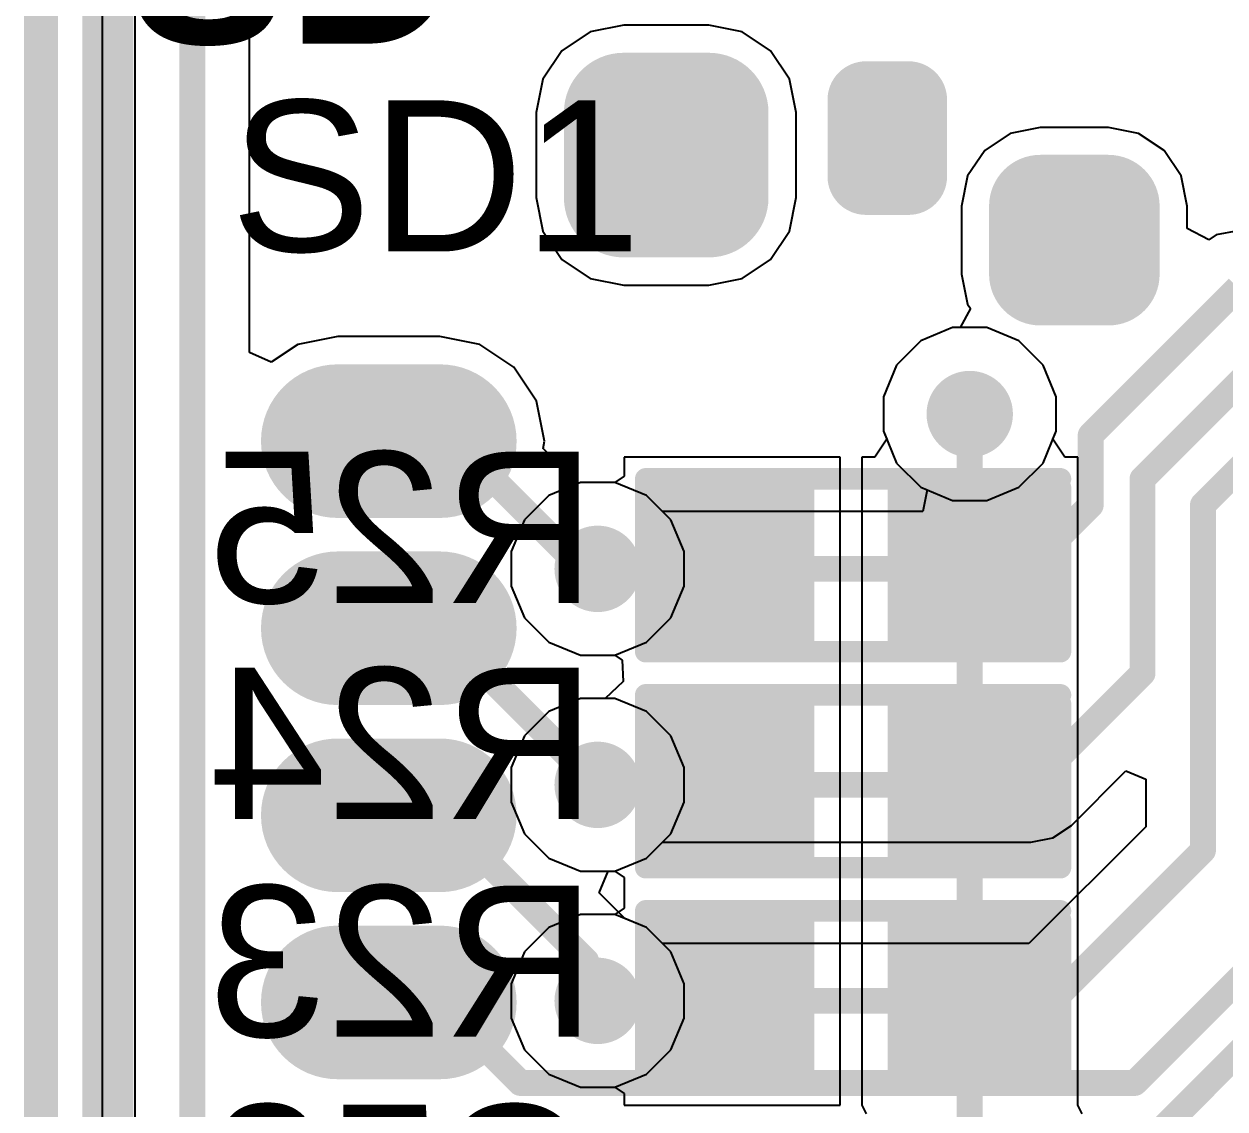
# Model space of a CAD drawing. Header units: inches. Extents: x -1 to 1.07, y -0.9 to 1.08.
# Drawn here: x -0.9989 to -0.7209, y -0.1609 to 0.0903 of the extents above; entities that cross this region are included whole.
import ezdxf

# ---------------------------------------------------------------- set-up
doc = ezdxf.new("R2010")
doc.units = ezdxf.units.IN
doc.header["$MEASUREMENT"] = 0
for name, color, linetype in [('BottomLayer', 5, 'Continuous'), ('BottomOverlay', 54, 'Continuous'), ('BottomPaste', 16, 'Continuous'), ('BottomSolder', 6, 'Continuous'), ('KeepOutLayer', 6, 'Continuous'), ('MidLayer1', 16, 'Continuous'), ('MidLayer2', 76, 'Continuous'), ('TopLayer', 1, 'Continuous'), ('TopOverlay', 2, 'Continuous'), ('TopPaste', 8, 'Continuous'), ('TopSolder', 216, 'Continuous'), ('ViaHoleLayer', 16, 'Continuous')]:
    doc.layers.add(name, color=color, linetype=linetype)
doc.styles.add('Arial', font='', dxfattribs={"height": 0.2})
doc.styles.add('Arial_Bold', font='', dxfattribs={"height": 0.2})
doc.styles.get('Arial').set_extended_font_data('Arial')
doc.styles.get('Arial_Bold').set_extended_font_data('Arial', bold=True)

# ---------------------------------------------------------------- blocks, each defined once
blk = doc.blocks.new('TF_SOCKET_________4')
at = {"layer": 'TopLayer'}
h = blk.add_hatch(color=1, dxfattribs=at)
edge = h.paths.add_edge_path()
edge.add_arc((-0.07283, 0.19488), 0.00984, 180, 270)
edge.add_line((-0.07283, 0.18504), (-0.05315, 0.18504))
edge.add_arc((-0.05315, 0.19488), 0.00984, 270, 360)
edge.add_line((-0.04331, 0.19488), (-0.04331, 0.21457))
edge.add_arc((-0.05315, 0.21457), 0.00984, 0, 90)
edge.add_line((-0.05315, 0.22441), (-0.07283, 0.22441))
edge.add_arc((-0.07283, 0.21457), 0.00984, 90, 180)
edge.add_line((-0.08268, 0.21457), (-0.08268, 0.19488))
h = blk.add_hatch(color=1, dxfattribs=at)
edge = h.paths.add_edge_path()
edge.add_arc((-0.00689, 0.1998), 0.00492, 270, 360)
edge.add_line((-0.00197, 0.1998), (-0.00197, 0.21752))
edge.add_arc((-0.00689, 0.21752), 0.00492, 0, 90)
edge.add_line((-0.00689, 0.22244), (-0.01673, 0.22244))
edge.add_arc((-0.01673, 0.21752), 0.00492, 90, 180)
edge.add_line((-0.02165, 0.21752), (-0.02165, 0.1998))
edge.add_arc((-0.01673, 0.1998), 0.00492, 180, 270)
edge.add_line((-0.01673, 0.19488), (-0.00689, 0.19488))
h = blk.add_hatch(color=1, dxfattribs=at)
edge = h.paths.add_edge_path()
edge.add_arc((0.02362, 0.17716), 0.00787, 180, 270)
edge.add_line((0.02362, 0.16929), (0.03937, 0.16929))
edge.add_arc((0.03937, 0.17716), 0.00787, 270, 360)
edge.add_line((0.04724, 0.17716), (0.04724, 0.19291))
edge.add_arc((0.03937, 0.19291), 0.00787, 0, 90)
edge.add_line((0.03937, 0.20079), (0.02362, 0.20079))
edge.add_arc((0.02362, 0.19291), 0.00787, 90, 180)
edge.add_line((0.01575, 0.19291), (0.01575, 0.17716))
h = blk.add_hatch(color=1, dxfattribs=at)
edge = h.paths.add_edge_path()
edge.add_arc((-0.1154, 0.13851), 0.01378, 270, 450)
edge.add_line((-0.1154, 0.15229), (-0.13902, 0.15229))
edge.add_arc((-0.13902, 0.13851), 0.01378, 90, 270)
edge.add_line((-0.13902, 0.12473), (-0.1154, 0.12473))
h = blk.add_hatch(color=1, dxfattribs=at)
edge = h.paths.add_edge_path()
edge.add_arc((-0.1154, 0.0952), 0.01378, 270, 450)
edge.add_line((-0.1154, 0.10898), (-0.13902, 0.10898))
edge.add_arc((-0.13902, 0.0952), 0.01378, 90, 270)
edge.add_line((-0.13902, 0.08142), (-0.1154, 0.08142))
h = blk.add_hatch(color=1, dxfattribs=at)
edge = h.paths.add_edge_path()
edge.add_arc((-0.1154, 0.0519), 0.01378, 270, 450)
edge.add_line((-0.1154, 0.06568), (-0.13902, 0.06568))
edge.add_arc((-0.13902, 0.0519), 0.01378, 90, 270)
edge.add_line((-0.13902, 0.03812), (-0.1154, 0.03812))
h = blk.add_hatch(color=1, dxfattribs=at)
edge = h.paths.add_edge_path()
edge.add_arc((-0.1154, 0.00859), 0.01378, 270, 450)
edge.add_line((-0.1154, 0.02237), (-0.13902, 0.02237))
edge.add_arc((-0.13902, 0.00859), 0.01378, 90, 270)
edge.add_line((-0.13902, -0.00519), (-0.1154, -0.00519))
at = {"layer": 'TopPaste'}
h = blk.add_hatch(color=8, dxfattribs=at)
edge = h.paths.add_edge_path()
edge.add_arc((-0.07283, 0.19488), 0.00984, 180, 270)
edge.add_line((-0.07283, 0.18504), (-0.05315, 0.18504))
edge.add_arc((-0.05315, 0.19488), 0.00984, 270, 360)
edge.add_line((-0.04331, 0.19488), (-0.04331, 0.21457))
edge.add_arc((-0.05315, 0.21457), 0.00984, 0, 90)
edge.add_line((-0.05315, 0.22441), (-0.07283, 0.22441))
edge.add_arc((-0.07283, 0.21457), 0.00984, 90, 180)
edge.add_line((-0.08268, 0.21457), (-0.08268, 0.19488))
h = blk.add_hatch(color=8, dxfattribs=at)
edge = h.paths.add_edge_path()
edge.add_arc((-0.00689, 0.1998), 0.00492, 270, 360)
edge.add_line((-0.00197, 0.1998), (-0.00197, 0.21752))
edge.add_arc((-0.00689, 0.21752), 0.00492, 0, 90)
edge.add_line((-0.00689, 0.22244), (-0.01673, 0.22244))
edge.add_arc((-0.01673, 0.21752), 0.00492, 90, 180)
edge.add_line((-0.02165, 0.21752), (-0.02165, 0.1998))
edge.add_arc((-0.01673, 0.1998), 0.00492, 180, 270)
edge.add_line((-0.01673, 0.19488), (-0.00689, 0.19488))
h = blk.add_hatch(color=8, dxfattribs=at)
edge = h.paths.add_edge_path()
edge.add_arc((0.02362, 0.17716), 0.00787, 180, 270)
edge.add_line((0.02362, 0.16929), (0.03937, 0.16929))
edge.add_arc((0.03937, 0.17716), 0.00787, 270, 360)
edge.add_line((0.04724, 0.17716), (0.04724, 0.19291))
edge.add_arc((0.03937, 0.19291), 0.00787, 0, 90)
edge.add_line((0.03937, 0.20079), (0.02362, 0.20079))
edge.add_arc((0.02362, 0.19291), 0.00787, 90, 180)
edge.add_line((0.01575, 0.19291), (0.01575, 0.17716))
h = blk.add_hatch(color=8, dxfattribs=at)
edge = h.paths.add_edge_path()
edge.add_arc((-0.1154, 0.13851), 0.01378, 270, 450)
edge.add_line((-0.1154, 0.15229), (-0.13902, 0.15229))
edge.add_arc((-0.13902, 0.13851), 0.01378, 90, 270)
edge.add_line((-0.13902, 0.12473), (-0.1154, 0.12473))
h = blk.add_hatch(color=8, dxfattribs=at)
edge = h.paths.add_edge_path()
edge.add_arc((-0.1154, 0.0952), 0.01378, 270, 450)
edge.add_line((-0.1154, 0.10898), (-0.13902, 0.10898))
edge.add_arc((-0.13902, 0.0952), 0.01378, 90, 270)
edge.add_line((-0.13902, 0.08142), (-0.1154, 0.08142))
h = blk.add_hatch(color=8, dxfattribs=at)
edge = h.paths.add_edge_path()
edge.add_arc((-0.1154, 0.0519), 0.01378, 270, 450)
edge.add_line((-0.1154, 0.06568), (-0.13902, 0.06568))
edge.add_arc((-0.13902, 0.0519), 0.01378, 90, 270)
edge.add_line((-0.13902, 0.03812), (-0.1154, 0.03812))
h = blk.add_hatch(color=8, dxfattribs=at)
edge = h.paths.add_edge_path()
edge.add_arc((-0.1154, 0.00859), 0.01378, 270, 450)
edge.add_line((-0.1154, 0.02237), (-0.13902, 0.02237))
edge.add_arc((-0.13902, 0.00859), 0.01378, 90, 270)
edge.add_line((-0.13902, -0.00519), (-0.1154, -0.00519))
at = {"layer": 'TopSolder'}
h = blk.add_hatch(color=216, dxfattribs=at)
edge = h.paths.add_edge_path()
edge.add_arc((-0.07283, 0.19488), 0.01384, 180, 270)
edge.add_line((-0.07283, 0.18104), (-0.05315, 0.18104))
edge.add_arc((-0.05315, 0.19488), 0.01384, 270, 360)
edge.add_line((-0.03931, 0.19488), (-0.03931, 0.21457))
edge.add_arc((-0.05315, 0.21457), 0.01384, 0, 90)
edge.add_line((-0.05315, 0.22841), (-0.07283, 0.22841))
edge.add_arc((-0.07283, 0.21457), 0.01384, 90, 180)
edge.add_line((-0.08668, 0.21457), (-0.08668, 0.19488))
h = blk.add_hatch(color=216, dxfattribs=at)
edge = h.paths.add_edge_path()
edge.add_arc((-0.00689, 0.1998), 0.00892, 270, 360)
edge.add_line((0.00203, 0.1998), (0.00203, 0.21752))
edge.add_arc((-0.00689, 0.21752), 0.00892, 0, 90)
edge.add_line((-0.00689, 0.22644), (-0.01673, 0.22644))
edge.add_arc((-0.01673, 0.21752), 0.00892, 90, 180)
edge.add_line((-0.02565, 0.21752), (-0.02565, 0.1998))
edge.add_arc((-0.01673, 0.1998), 0.00892, 180, 270)
edge.add_line((-0.01673, 0.19088), (-0.00689, 0.19088))
h = blk.add_hatch(color=216, dxfattribs=at)
edge = h.paths.add_edge_path()
edge.add_arc((0.02362, 0.17716), 0.01187, 180, 270)
edge.add_line((0.02362, 0.16529), (0.03937, 0.16529))
edge.add_arc((0.03937, 0.17716), 0.01187, 270, 360)
edge.add_line((0.05124, 0.17716), (0.05124, 0.19291))
edge.add_arc((0.03937, 0.19291), 0.01187, 0, 90)
edge.add_line((0.03937, 0.20479), (0.02362, 0.20479))
edge.add_arc((0.02362, 0.19291), 0.01187, 90, 180)
edge.add_line((0.01175, 0.19291), (0.01175, 0.17716))
h = blk.add_hatch(color=216, dxfattribs=at)
edge = h.paths.add_edge_path()
edge.add_arc((-0.1154, 0.13851), 0.01778, 270, 450)
edge.add_line((-0.1154, 0.15629), (-0.13902, 0.15629))
edge.add_arc((-0.13902, 0.13851), 0.01778, 90, 270)
edge.add_line((-0.13902, 0.12073), (-0.1154, 0.12073))
h = blk.add_hatch(color=216, dxfattribs=at)
edge = h.paths.add_edge_path()
edge.add_arc((-0.1154, 0.0952), 0.01778, 270, 450)
edge.add_line((-0.1154, 0.11298), (-0.13902, 0.11298))
edge.add_arc((-0.13902, 0.0952), 0.01778, 90, 270)
edge.add_line((-0.13902, 0.07742), (-0.1154, 0.07742))
h = blk.add_hatch(color=216, dxfattribs=at)
edge = h.paths.add_edge_path()
edge.add_arc((-0.1154, 0.0519), 0.01778, 270, 450)
edge.add_line((-0.1154, 0.06968), (-0.13902, 0.06968))
edge.add_arc((-0.13902, 0.0519), 0.01778, 90, 270)
edge.add_line((-0.13902, 0.03412), (-0.1154, 0.03412))
h = blk.add_hatch(color=216, dxfattribs=at)
edge = h.paths.add_edge_path()
edge.add_arc((-0.1154, 0.00859), 0.01778, 270, 450)
edge.add_line((-0.1154, 0.02637), (-0.13902, 0.02637))
edge.add_arc((-0.13902, 0.00859), 0.01778, 90, 270)
edge.add_line((-0.13902, -0.00919), (-0.1154, -0.00919))
blk = doc.blocks.new('R0603_S_B_41')
at = {"layer": 'BottomLayer'}
for points in [[(-0.015, 0.015), (0.015, 0.015), (0.015, -0.015), (-0.015, -0.015)], [(0.04, 0.015), (0.07, 0.015), (0.07, -0.015), (0.04, -0.015)]]:
    blk.add_hatch(color=5, dxfattribs=at).paths.add_polyline_path(points)
at = {"layer": 'BottomPaste'}
for points in [[(-0.015, 0.015), (0.015, 0.015), (0.015, -0.015), (-0.015, -0.015)], [(0.04, 0.015), (0.07, 0.015), (0.07, -0.015), (0.04, -0.015)]]:
    blk.add_hatch(color=16, dxfattribs=at).paths.add_polyline_path(points)
at = {"layer": 'BottomSolder'}
for points in [[(-0.019, 0.019), (0.019, 0.019), (0.019, -0.019), (-0.019, -0.019)], [(0.036, 0.019), (0.074, 0.019), (0.074, -0.019), (0.036, -0.019)]]:
    blk.add_hatch(color=6, dxfattribs=at).paths.add_polyline_path(points)
at = {"layer": 'BottomOverlay'}
for points in [[(-0.021, 0.02, 0.005, 0.005, 0), (-0.021, 0.009, 0.005, 0.005, 0)], [(0.075, 0.02, 0.005, 0.005, 0), (-0.021, 0.02, 0.005, 0.005, 0)], [(0.075, 0.02, 0.005, 0.005, 0), (0.075, 0.01, 0.005, 0.005, 0)], [(-0.021, -0.018, 0.005, 0.005, 0), (-0.021, 0.009, 0.005, 0.005, 0)], [(0.075, -0.02, 0.005, 0.005, 0), (0.075, 0.01, 0.005, 0.005, 0)], [(0.075, -0.02, 0.005, 0.005, 0), (-0.021, -0.02, 0.005, 0.005, 0)]]:
    blk.add_lwpolyline(points, format="xyseb", dxfattribs=at)
for points in [[(-0.02225, 0.02, 0.0025, 0.0025, 1), (-0.01975, 0.02, 0.0025, 0.0025, 1)], [(-0.02225, 0.02, 0.0025, 0.0025, 1), (-0.01975, 0.02, 0.0025, 0.0025, 1)], [(0.07375, 0.02, 0.0025, 0.0025, 1), (0.07625, 0.02, 0.0025, 0.0025, 1)], [(0.07375, 0.02, 0.0025, 0.0025, 1), (0.07625, 0.02, 0.0025, 0.0025, 1)], [(-0.02225, 0.009, 0.0025, 0.0025, 1), (-0.01975, 0.009, 0.0025, 0.0025, 1)], [(-0.02225, 0.009, 0.0025, 0.0025, 1), (-0.01975, 0.009, 0.0025, 0.0025, 1)], [(0.07375, 0.01, 0.0025, 0.0025, 1), (0.07625, 0.01, 0.0025, 0.0025, 1)], [(0.07375, 0.01, 0.0025, 0.0025, 1), (0.07625, 0.01, 0.0025, 0.0025, 1)], [(-0.02225, -0.018, 0.0025, 0.0025, 1), (-0.01975, -0.018, 0.0025, 0.0025, 1)], [(-0.02225, -0.02, 0.0025, 0.0025, 1), (-0.01975, -0.02, 0.0025, 0.0025, 1)], [(0.07375, -0.02, 0.0025, 0.0025, 1), (0.07625, -0.02, 0.0025, 0.0025, 1)], [(0.07375, -0.02, 0.0025, 0.0025, 1), (0.07625, -0.02, 0.0025, 0.0025, 1)]]:
    blk.add_lwpolyline(points, format="xyseb", close=True, dxfattribs=at)
blk = doc.blocks.new('R0603_S_B_42')
at = {"layer": 'BottomLayer'}
for points in [[(-0.015, 0.015), (0.015, 0.015), (0.015, -0.015), (-0.015, -0.015)], [(0.04, 0.015), (0.07, 0.015), (0.07, -0.015), (0.04, -0.015)]]:
    blk.add_hatch(color=5, dxfattribs=at).paths.add_polyline_path(points)
at = {"layer": 'BottomPaste'}
for points in [[(-0.015, 0.015), (0.015, 0.015), (0.015, -0.015), (-0.015, -0.015)], [(0.04, 0.015), (0.07, 0.015), (0.07, -0.015), (0.04, -0.015)]]:
    blk.add_hatch(color=16, dxfattribs=at).paths.add_polyline_path(points)
at = {"layer": 'BottomSolder'}
for points in [[(-0.019, 0.019), (0.019, 0.019), (0.019, -0.019), (-0.019, -0.019)], [(0.036, 0.019), (0.074, 0.019), (0.074, -0.019), (0.036, -0.019)]]:
    blk.add_hatch(color=6, dxfattribs=at).paths.add_polyline_path(points)
at = {"layer": 'BottomOverlay'}
for points in [[(-0.021, 0.02, 0.005, 0.005, 0), (-0.021, 0.009, 0.005, 0.005, 0)], [(0.075, 0.02, 0.005, 0.005, 0), (-0.021, 0.02, 0.005, 0.005, 0)], [(0.075, 0.02, 0.005, 0.005, 0), (0.075, 0.01, 0.005, 0.005, 0)], [(-0.021, -0.018, 0.005, 0.005, 0), (-0.021, 0.009, 0.005, 0.005, 0)], [(0.075, 0.01, 0.005, 0.005, 0), (0.075, -0.02, 0.005, 0.005, 0)], [(0.075, -0.02, 0.005, 0.005, 0), (-0.021, -0.02, 0.005, 0.005, 0)]]:
    blk.add_lwpolyline(points, format="xyseb", dxfattribs=at)
for points in [[(-0.02225, 0.02, 0.0025, 0.0025, 1), (-0.01975, 0.02, 0.0025, 0.0025, 1)], [(-0.02225, 0.02, 0.0025, 0.0025, 1), (-0.01975, 0.02, 0.0025, 0.0025, 1)], [(0.07375, 0.02, 0.0025, 0.0025, 1), (0.07625, 0.02, 0.0025, 0.0025, 1)], [(0.07375, 0.02, 0.0025, 0.0025, 1), (0.07625, 0.02, 0.0025, 0.0025, 1)], [(-0.02225, 0.009, 0.0025, 0.0025, 1), (-0.01975, 0.009, 0.0025, 0.0025, 1)], [(-0.02225, 0.009, 0.0025, 0.0025, 1), (-0.01975, 0.009, 0.0025, 0.0025, 1)], [(0.07375, 0.01, 0.0025, 0.0025, 1), (0.07625, 0.01, 0.0025, 0.0025, 1)], [(0.07375, 0.01, 0.0025, 0.0025, 1), (0.07625, 0.01, 0.0025, 0.0025, 1)], [(-0.02225, -0.018, 0.0025, 0.0025, 1), (-0.01975, -0.018, 0.0025, 0.0025, 1)], [(-0.02225, -0.02, 0.0025, 0.0025, 1), (-0.01975, -0.02, 0.0025, 0.0025, 1)], [(0.07375, -0.02, 0.0025, 0.0025, 1), (0.07625, -0.02, 0.0025, 0.0025, 1)], [(0.07375, -0.02, 0.0025, 0.0025, 1), (0.07625, -0.02, 0.0025, 0.0025, 1)]]:
    blk.add_lwpolyline(points, format="xyseb", close=True, dxfattribs=at)
blk = doc.blocks.new('R0603_S_B_43')
at = {"layer": 'BottomLayer'}
for points in [[(-0.015, 0.015), (0.015, 0.015), (0.015, -0.015), (-0.015, -0.015)], [(0.04, 0.015), (0.07, 0.015), (0.07, -0.015), (0.04, -0.015)]]:
    blk.add_hatch(color=5, dxfattribs=at).paths.add_polyline_path(points)
at = {"layer": 'BottomPaste'}
for points in [[(-0.015, 0.015), (0.015, 0.015), (0.015, -0.015), (-0.015, -0.015)], [(0.04, 0.015), (0.07, 0.015), (0.07, -0.015), (0.04, -0.015)]]:
    blk.add_hatch(color=16, dxfattribs=at).paths.add_polyline_path(points)
at = {"layer": 'BottomSolder'}
for points in [[(-0.019, 0.019), (0.019, 0.019), (0.019, -0.019), (-0.019, -0.019)], [(0.036, 0.019), (0.074, 0.019), (0.074, -0.019), (0.036, -0.019)]]:
    blk.add_hatch(color=6, dxfattribs=at).paths.add_polyline_path(points)
at = {"layer": 'BottomOverlay'}
for points in [[(0.075, 0.02, 0.005, 0.005, 0), (-0.021, 0.02, 0.005, 0.005, 0)], [(-0.021, 0.009, 0.005, 0.005, 0), (-0.021, 0.02, 0.005, 0.005, 0)], [(0.075, 0.02, 0.005, 0.005, 0), (0.075, 0.01, 0.005, 0.005, 0)], [(-0.021, 0.009, 0.005, 0.005, 0), (-0.021, -0.018, 0.005, 0.005, 0)], [(0.075, 0.01, 0.005, 0.005, 0), (0.075, -0.02, 0.005, 0.005, 0)], [(0.075, -0.02, 0.005, 0.005, 0), (-0.021, -0.02, 0.005, 0.005, 0)]]:
    blk.add_lwpolyline(points, format="xyseb", dxfattribs=at)
for points in [[(-0.02225, 0.02, 0.0025, 0.0025, 1), (-0.01975, 0.02, 0.0025, 0.0025, 1)], [(-0.02225, 0.02, 0.0025, 0.0025, 1), (-0.01975, 0.02, 0.0025, 0.0025, 1)], [(0.07375, 0.02, 0.0025, 0.0025, 1), (0.07625, 0.02, 0.0025, 0.0025, 1)], [(0.07375, 0.02, 0.0025, 0.0025, 1), (0.07625, 0.02, 0.0025, 0.0025, 1)], [(-0.02225, 0.009, 0.0025, 0.0025, 1), (-0.01975, 0.009, 0.0025, 0.0025, 1)], [(-0.02225, 0.009, 0.0025, 0.0025, 1), (-0.01975, 0.009, 0.0025, 0.0025, 1)], [(0.07375, 0.01, 0.0025, 0.0025, 1), (0.07625, 0.01, 0.0025, 0.0025, 1)], [(0.07375, 0.01, 0.0025, 0.0025, 1), (0.07625, 0.01, 0.0025, 0.0025, 1)], [(-0.02225, -0.018, 0.0025, 0.0025, 1), (-0.01975, -0.018, 0.0025, 0.0025, 1)], [(-0.02225, -0.02, 0.0025, 0.0025, 1), (-0.01975, -0.02, 0.0025, 0.0025, 1)], [(0.07375, -0.02, 0.0025, 0.0025, 1), (0.07625, -0.02, 0.0025, 0.0025, 1)], [(0.07375, -0.02, 0.0025, 0.0025, 1), (0.07625, -0.02, 0.0025, 0.0025, 1)]]:
    blk.add_lwpolyline(points, format="xyseb", close=True, dxfattribs=at)

msp = doc.modelspace()

# ---------------------------------------------------------------- hatches: boundary and pattern name
at = {"layer": 'BottomLayer'}
h = msp.add_hatch(color=5, dxfattribs=at)
edge = h.paths.add_edge_path()
edge.add_arc((-0.78, 0), 0.01, 0, 360)
h = msp.add_hatch(color=5, dxfattribs=at)
edge = h.paths.add_edge_path()
edge.add_arc((-0.86614, -0.03583), 0.01, 0, 360)
h = msp.add_hatch(color=5, dxfattribs=at)
edge = h.paths.add_edge_path()
edge.add_arc((-0.86614, -0.08583), 0.01, 0, 360)
h = msp.add_hatch(color=5, dxfattribs=at)
edge = h.paths.add_edge_path()
edge.add_arc((-0.86614, -0.13583), 0.01, 0, 360)
at = {"layer": 'MidLayer1'}
h = msp.add_hatch(color=16, dxfattribs=at)
edge = h.paths.add_edge_path()
edge.add_arc((-0.78, 0), 0.01, 0, 360)
h = msp.add_hatch(color=16, dxfattribs=at)
edge = h.paths.add_edge_path()
edge.add_arc((-0.86614, -0.03583), 0.01, 0, 360)
h = msp.add_hatch(color=16, dxfattribs=at)
edge = h.paths.add_edge_path()
edge.add_arc((-0.86614, -0.08583), 0.01, 0, 360)
h = msp.add_hatch(color=16, dxfattribs=at)
edge = h.paths.add_edge_path()
edge.add_arc((-0.86614, -0.13583), 0.01, 0, 360)
at = {"layer": 'MidLayer2'}
h = msp.add_hatch(color=76, dxfattribs=at)
edge = h.paths.add_edge_path()
edge.add_arc((-0.78, 0), 0.01, 0, 360)
h = msp.add_hatch(color=76, dxfattribs=at)
edge = h.paths.add_edge_path()
edge.add_arc((-0.86614, -0.03583), 0.01, 0, 360)
h = msp.add_hatch(color=76, dxfattribs=at)
edge = h.paths.add_edge_path()
edge.add_arc((-0.86614, -0.08583), 0.01, 0, 360)
h = msp.add_hatch(color=76, dxfattribs=at)
edge = h.paths.add_edge_path()
edge.add_arc((-0.86614, -0.13583), 0.01, 0, 360)
at = {"layer": 'TopLayer'}
h = msp.add_hatch(color=1, dxfattribs=at)
edge = h.paths.add_edge_path()
edge.add_arc((-0.78, 0), 0.01, 0, 360)
h = msp.add_hatch(color=1, dxfattribs=at)
edge = h.paths.add_edge_path()
edge.add_arc((-0.86614, -0.03583), 0.01, 0, 360)
h = msp.add_hatch(color=1, dxfattribs=at)
edge = h.paths.add_edge_path()
edge.add_arc((-0.86614, -0.08583), 0.01, 0, 360)
h = msp.add_hatch(color=1, dxfattribs=at)
edge = h.paths.add_edge_path()
edge.add_arc((-0.86614, -0.13583), 0.01, 0, 360)
at = {"layer": 'ViaHoleLayer'}
h = msp.add_hatch(color=16, dxfattribs=at)
edge = h.paths.add_edge_path()
edge.add_arc((-0.78, 0), 0.005, 0, 360)
h = msp.add_hatch(color=16, dxfattribs=at)
edge = h.paths.add_edge_path()
edge.add_arc((-0.86614, -0.03583), 0.005, 0, 360)
h = msp.add_hatch(color=16, dxfattribs=at)
edge = h.paths.add_edge_path()
edge.add_arc((-0.86614, -0.08583), 0.005, 0, 360)
h = msp.add_hatch(color=16, dxfattribs=at)
edge = h.paths.add_edge_path()
edge.add_arc((-0.86614, -0.13583), 0.005, 0, 360)

# ---------------------------------------------------------------- linework, layer by layer
at = {"layer": 'BottomLayer'}
for p, q in [((-0.98079, -0.88079), (-0.98079, 1.06079)), ((-0.78398, 0.02), (-0.79133, 0.01696)), ((-0.77602, 0.02), (-0.78398, 0.02)), ((-0.76867, 0.01696), (-0.77602, 0.02)), ((-0.79133, 0.01696), (-0.79696, 0.01133)), ((-0.76304, 0.01133), (-0.76867, 0.01696)), ((-0.79696, 0.01133), (-0.8, 0.00398)), ((-0.76, 0.00398), (-0.76304, 0.01133)), ((-0.8, 0.00398), (-0.8, -0.00398)), ((-0.76, -0.00398), (-0.76, 0.00398)), ((-0.8, -0.00398), (-0.79923, -0.00584)), ((-0.76077, -0.00584), (-0.76, -0.00398)), ((-0.79923, -0.00584), (-0.80201, -0.01)), ((-0.75799, -0.01), (-0.76077, -0.00584)), ((-0.81, -0.01), (-0.86, -0.01)), ((-0.86, -0.01), (-0.86, -0.01438)), ((-0.81, -0.055), (-0.81, -0.01)), ((-0.80201, -0.01), (-0.805, -0.01)), ((-0.805, -0.01), (-0.805, -0.06)), ((-0.755, -0.01), (-0.75799, -0.01)), ((-0.755, -0.06), (-0.755, -0.01)), ((-0.87012, -0.01583), (-0.87747, -0.01887)), ((-0.86216, -0.01583), (-0.87012, -0.01583)), ((-0.86, -0.01438), (-0.86216, -0.01583)), ((-0.87747, -0.01887), (-0.8831, -0.0245)), ((-0.8831, -0.0245), (-0.88614, -0.03185)), ((-0.88614, -0.03185), (-0.88614, -0.03981)), ((-0.88614, -0.03981), (-0.8831, -0.04716)), ((-0.8831, -0.04716), (-0.87747, -0.05278)), ((-0.87747, -0.05278), (-0.87012, -0.05583)), ((-0.81, -0.06), (-0.81, -0.055)), ((-0.87012, -0.05583), (-0.86216, -0.05583)), ((-0.86216, -0.05583), (-0.86046, -0.05696)), ((-0.86046, -0.05696), (-0.86023, -0.06194)), ((-0.81, -0.065), (-0.81, -0.06)), ((-0.805, -0.06), (-0.805, -0.11)), ((-0.755, -0.11), (-0.755, -0.06)), ((-0.86023, -0.06194), (-0.8644, -0.06583)), ((-0.87012, -0.06583), (-0.87747, -0.06887)), ((-0.8644, -0.06583), (-0.87012, -0.06583)), ((-0.81, -0.11), (-0.81, -0.065)), ((-0.87747, -0.06887), (-0.8831, -0.0745)), ((-0.8831, -0.0745), (-0.88614, -0.08185)), ((-0.88614, -0.08185), (-0.88614, -0.0898)), ((-0.88614, -0.0898), (-0.8831, -0.09716)), ((-0.8831, -0.09716), (-0.87747, -0.10278)), ((-0.87747, -0.10278), (-0.87012, -0.10583)), ((-0.87012, -0.10583), (-0.86216, -0.10583)), ((-0.86216, -0.10583), (-0.86, -0.10727)), ((-0.86, -0.10727), (-0.86, -0.11438)), ((-0.81, -0.16), (-0.81, -0.11)), ((-0.805, -0.11), (-0.805, -0.16)), ((-0.755, -0.16), (-0.755, -0.11)), ((-0.87012, -0.11583), (-0.87747, -0.11887)), ((-0.86216, -0.11583), (-0.87012, -0.11583)), ((-0.86, -0.11438), (-0.86216, -0.11583)), ((-0.87747, -0.11887), (-0.8831, -0.1245)), ((-0.8831, -0.1245), (-0.88614, -0.13185)), ((-0.88614, -0.13185), (-0.88614, -0.1398)), ((-0.88614, -0.1398), (-0.8831, -0.14716)), ((-0.8831, -0.14716), (-0.87747, -0.15278)), ((-0.87747, -0.15278), (-0.87012, -0.15583)), ((-0.87012, -0.15583), (-0.86216, -0.15583)), ((-0.86216, -0.15583), (-0.86, -0.15727)), ((-0.86, -0.15727), (-0.86, -0.16)), ((-0.86, -0.16), (-0.81, -0.16)), ((-0.805, -0.16), (-0.805, -0.16)), ((-0.805, -0.16), (-0.804, -0.162)), ((-0.754, -0.162), (-0.755, -0.16))]:
    msp.add_line(p, q, dxfattribs=at)
for points in [[(-0.78, -0.035, 0.006, 0.006, 0), (-0.78, 0, 0.006, 0.006, 0)], [(-0.86614, -0.03583, 0.006, 0.006, 0), (-0.83682, -0.03583, 0.006, 0.006, 0)], [(-0.83682, -0.03583, 0.006, 0.006, 0), (-0.83559, -0.0346, 0.006, 0.006, 0)], [(-0.78, -0.085, 0.006, 0.006, 0), (-0.78, -0.035, 0.006, 0.006, 0)], [(-0.86614, -0.08583, 0.006, 0.006, 0), (-0.83682, -0.08583, 0.006, 0.006, 0)], [(-0.83682, -0.08583, 0.006, 0.006, 0), (-0.83559, -0.0846, 0.006, 0.006, 0)], [(-0.78, -0.135, 0.006, 0.006, 0), (-0.78, -0.085, 0.006, 0.006, 0)], [(-0.86614, -0.13583, 0.006, 0.006, 0), (-0.83682, -0.13583, 0.006, 0.006, 0)], [(-0.83682, -0.13583, 0.006, 0.006, 0), (-0.83559, -0.1346, 0.006, 0.006, 0)], [(-0.78, -0.285, 0.006, 0.006, 0), (-0.78, -0.135, 0.006, 0.006, 0)]]:
    msp.add_lwpolyline(points, format="xyseb", dxfattribs=at)
for points in [[(-0.7815, 0, 0.003, 0.003, 1), (-0.7785, 0, 0.003, 0.003, 1)], [(-0.86764, -0.03583, 0.003, 0.003, 1), (-0.86464, -0.03583, 0.003, 0.003, 1)], [(-0.83832, -0.03583, 0.003, 0.003, 1), (-0.83532, -0.03583, 0.003, 0.003, 1)], [(-0.83832, -0.03583, 0.003, 0.003, 1), (-0.83532, -0.03583, 0.003, 0.003, 1)], [(-0.83709, -0.0346, 0.003, 0.003, 1), (-0.83409, -0.0346, 0.003, 0.003, 1)], [(-0.7815, -0.035, 0.003, 0.003, 1), (-0.7785, -0.035, 0.003, 0.003, 1)], [(-0.7815, -0.035, 0.003, 0.003, 1), (-0.7785, -0.035, 0.003, 0.003, 1)], [(-0.86764, -0.08583, 0.003, 0.003, 1), (-0.86464, -0.08583, 0.003, 0.003, 1)], [(-0.83832, -0.08583, 0.003, 0.003, 1), (-0.83532, -0.08583, 0.003, 0.003, 1)], [(-0.83832, -0.08583, 0.003, 0.003, 1), (-0.83532, -0.08583, 0.003, 0.003, 1)], [(-0.83709, -0.0846, 0.003, 0.003, 1), (-0.83409, -0.0846, 0.003, 0.003, 1)], [(-0.7815, -0.085, 0.003, 0.003, 1), (-0.7785, -0.085, 0.003, 0.003, 1)], [(-0.7815, -0.085, 0.003, 0.003, 1), (-0.7785, -0.085, 0.003, 0.003, 1)], [(-0.86764, -0.13583, 0.003, 0.003, 1), (-0.86464, -0.13583, 0.003, 0.003, 1)], [(-0.83832, -0.13583, 0.003, 0.003, 1), (-0.83532, -0.13583, 0.003, 0.003, 1)], [(-0.83832, -0.13583, 0.003, 0.003, 1), (-0.83532, -0.13583, 0.003, 0.003, 1)], [(-0.83709, -0.1346, 0.003, 0.003, 1), (-0.83409, -0.1346, 0.003, 0.003, 1)], [(-0.7815, -0.135, 0.003, 0.003, 1), (-0.7785, -0.135, 0.003, 0.003, 1)], [(-0.7815, -0.135, 0.003, 0.003, 1), (-0.7785, -0.135, 0.003, 0.003, 1)]]:
    msp.add_lwpolyline(points, format="xyseb", close=True, dxfattribs=at)
at = {"layer": 'KeepOutLayer'}
msp.add_lwpolyline([(-0.995, -0.895, 0.00787, 0.00787, 0), (-0.995, 1.075, 0.00787, 0.00787, 0)], format="xyseb", dxfattribs=at)
at = {"layer": 'MidLayer1'}
for p, q in [((-0.98079, -0.88079), (-0.98079, 1.06079)), ((-0.78398, 0.02), (-0.79133, 0.01696)), ((-0.77602, 0.02), (-0.78398, 0.02)), ((-0.76867, 0.01696), (-0.77602, 0.02)), ((-0.79133, 0.01696), (-0.79696, 0.01133)), ((-0.76304, 0.01133), (-0.76867, 0.01696)), ((-0.79696, 0.01133), (-0.8, 0.00398)), ((-0.76, 0.00398), (-0.76304, 0.01133)), ((-0.8, 0.00398), (-0.8, -0.00398)), ((-0.76, -0.00398), (-0.76, 0.00398)), ((-0.8, -0.00398), (-0.79696, -0.01133)), ((-0.76304, -0.01133), (-0.76, -0.00398)), ((-0.79696, -0.01133), (-0.79133, -0.01696)), ((-0.76867, -0.01696), (-0.76304, -0.01133)), ((-0.87012, -0.01583), (-0.87747, -0.01887)), ((-0.86216, -0.01583), (-0.87012, -0.01583)), ((-0.85481, -0.01887), (-0.86216, -0.01583)), ((-0.87747, -0.01887), (-0.8831, -0.0245)), ((-0.84919, -0.0245), (-0.85481, -0.01887)), ((-0.79133, -0.01696), (-0.78398, -0.02)), ((-0.77602, -0.02), (-0.76867, -0.01696)), ((-0.78398, -0.02), (-0.77602, -0.02)), ((-0.8831, -0.0245), (-0.88614, -0.03185)), ((-0.84614, -0.03185), (-0.84919, -0.0245)), ((-0.88614, -0.03185), (-0.88614, -0.03981)), ((-0.84614, -0.03981), (-0.84614, -0.03185)), ((-0.88614, -0.03981), (-0.8831, -0.04716)), ((-0.84919, -0.04716), (-0.84614, -0.03981)), ((-0.8831, -0.04716), (-0.87747, -0.05278)), ((-0.85481, -0.05278), (-0.84919, -0.04716)), ((-0.87747, -0.05278), (-0.87012, -0.05583)), ((-0.86216, -0.05583), (-0.85481, -0.05278)), ((-0.87012, -0.05583), (-0.86216, -0.05583)), ((-0.87012, -0.06583), (-0.87747, -0.06887)), ((-0.86216, -0.06583), (-0.87012, -0.06583)), ((-0.85481, -0.06887), (-0.86216, -0.06583)), ((-0.87747, -0.06887), (-0.8831, -0.0745)), ((-0.84919, -0.0745), (-0.85481, -0.06887)), ((-0.8831, -0.0745), (-0.88614, -0.08185)), ((-0.84614, -0.08185), (-0.84919, -0.0745)), ((-0.88614, -0.08185), (-0.88614, -0.0898)), ((-0.84614, -0.0898), (-0.84614, -0.08185)), ((-0.88614, -0.0898), (-0.8831, -0.09716)), ((-0.84919, -0.09716), (-0.84614, -0.0898)), ((-0.8831, -0.09716), (-0.87747, -0.10278)), ((-0.85481, -0.10278), (-0.84919, -0.09716)), ((-0.87747, -0.10278), (-0.87012, -0.10583)), ((-0.86216, -0.10583), (-0.85481, -0.10278)), ((-0.87012, -0.10583), (-0.86216, -0.10583)), ((-0.87012, -0.11583), (-0.87747, -0.11887)), ((-0.86216, -0.11583), (-0.87012, -0.11583)), ((-0.85481, -0.11887), (-0.86216, -0.11583)), ((-0.87747, -0.11887), (-0.8831, -0.1245)), ((-0.84919, -0.1245), (-0.85481, -0.11887)), ((-0.8831, -0.1245), (-0.88614, -0.13185)), ((-0.84614, -0.13185), (-0.84919, -0.1245)), ((-0.88614, -0.13185), (-0.88614, -0.1398)), ((-0.84614, -0.1398), (-0.84614, -0.13185)), ((-0.88614, -0.1398), (-0.8831, -0.14716)), ((-0.84919, -0.14716), (-0.84614, -0.1398)), ((-0.8831, -0.14716), (-0.87747, -0.15278)), ((-0.85481, -0.15278), (-0.84919, -0.14716)), ((-0.87747, -0.15278), (-0.87012, -0.15583)), ((-0.86216, -0.15583), (-0.85481, -0.15278)), ((-0.87012, -0.15583), (-0.86216, -0.15583))]:
    msp.add_line(p, q, dxfattribs=at)
at = {"layer": 'MidLayer2'}
for p, q in [((-0.98079, -0.44952), (-0.98079, 1.06079)), ((-0.87012, -0.01583), (-0.87747, -0.01887)), ((-0.86216, -0.01583), (-0.87012, -0.01583)), ((-0.85481, -0.01887), (-0.86216, -0.01583)), ((-0.87747, -0.01887), (-0.8831, -0.0245)), ((-0.84919, -0.0245), (-0.85481, -0.01887)), ((-0.8831, -0.0245), (-0.88614, -0.03185)), ((-0.84614, -0.03185), (-0.84919, -0.0245)), ((-0.88614, -0.03185), (-0.88614, -0.03981)), ((-0.84614, -0.03981), (-0.84614, -0.03185)), ((-0.88614, -0.03981), (-0.8831, -0.04716)), ((-0.84919, -0.04716), (-0.84614, -0.03981)), ((-0.8831, -0.04716), (-0.87747, -0.05278)), ((-0.85481, -0.05278), (-0.84919, -0.04716)), ((-0.87747, -0.05278), (-0.87012, -0.05583)), ((-0.86216, -0.05583), (-0.85481, -0.05278)), ((-0.87012, -0.05583), (-0.86216, -0.05583)), ((-0.87012, -0.06583), (-0.87747, -0.06887)), ((-0.86216, -0.06583), (-0.87012, -0.06583)), ((-0.85481, -0.06887), (-0.86216, -0.06583)), ((-0.87747, -0.06887), (-0.8831, -0.0745)), ((-0.84919, -0.0745), (-0.85481, -0.06887)), ((-0.8831, -0.0745), (-0.88614, -0.08185)), ((-0.84614, -0.08185), (-0.84919, -0.0745)), ((-0.88614, -0.08185), (-0.88614, -0.0898)), ((-0.84614, -0.0898), (-0.84614, -0.08185)), ((-0.88614, -0.0898), (-0.8831, -0.09716)), ((-0.84919, -0.09716), (-0.84614, -0.0898)), ((-0.8831, -0.09716), (-0.87747, -0.10278)), ((-0.85481, -0.10278), (-0.84919, -0.09716)), ((-0.87747, -0.10278), (-0.87012, -0.10583)), ((-0.86216, -0.10583), (-0.85481, -0.10278)), ((-0.87012, -0.10583), (-0.86216, -0.10583)), ((-0.87012, -0.11583), (-0.87747, -0.11887)), ((-0.86216, -0.11583), (-0.87012, -0.11583)), ((-0.85481, -0.11887), (-0.86216, -0.11583)), ((-0.87747, -0.11887), (-0.8831, -0.1245)), ((-0.84919, -0.1245), (-0.85481, -0.11887)), ((-0.8831, -0.1245), (-0.88614, -0.13185)), ((-0.84614, -0.13185), (-0.84919, -0.1245)), ((-0.88614, -0.13185), (-0.88614, -0.1398)), ((-0.84614, -0.1398), (-0.84614, -0.13185)), ((-0.88614, -0.1398), (-0.8831, -0.14716)), ((-0.84919, -0.14716), (-0.84614, -0.1398)), ((-0.8831, -0.14716), (-0.87747, -0.15278)), ((-0.85481, -0.15278), (-0.84919, -0.14716)), ((-0.87747, -0.15278), (-0.87012, -0.15583)), ((-0.86216, -0.15583), (-0.85481, -0.15278)), ((-0.87012, -0.15583), (-0.86216, -0.15583))]:
    msp.add_line(p, q, dxfattribs=at)
at = {"layer": 'TopLayer'}
for p, q in [((-0.98079, -0.88079), (-0.98079, 1.06079)), ((-0.97325, 0.155), (-0.97325, -0.38)), ((-0.94675, 0.01425), (-0.94675, 0.14951)), ((-0.86011, 0.09002), (-0.86786, 0.08848)), ((-0.84043, 0.09002), (-0.86011, 0.09002)), ((-0.83269, 0.08848), (-0.84043, 0.09002)), ((-0.86786, 0.08848), (-0.87442, 0.08409)), ((-0.82612, 0.08409), (-0.83269, 0.08848)), ((-0.87442, 0.08409), (-0.8788, 0.07753)), ((-0.82174, 0.07753), (-0.82612, 0.08409)), ((-0.8788, 0.07753), (-0.88034, 0.06979)), ((-0.8202, 0.06979), (-0.82174, 0.07753)), ((-0.88034, 0.06979), (-0.88034, 0.0501)), ((-0.8202, 0.0501), (-0.8202, 0.06979)), ((-0.77063, 0.06497), (-0.77654, 0.06102)), ((-0.76366, 0.06636), (-0.77063, 0.06497)), ((-0.74791, 0.06636), (-0.76366, 0.06636)), ((-0.74094, 0.06497), (-0.74791, 0.06636)), ((-0.73502, 0.06102), (-0.74094, 0.06497)), ((-0.77654, 0.06102), (-0.78049, 0.05511)), ((-0.73107, 0.05511), (-0.73502, 0.06102)), ((-0.78049, 0.05511), (-0.78188, 0.04813)), ((-0.72968, 0.04813), (-0.73107, 0.05511)), ((-0.88034, 0.0501), (-0.8788, 0.04236)), ((-0.82174, 0.04236), (-0.8202, 0.0501)), ((-0.78188, 0.04813), (-0.78188, 0.03239)), ((-0.72968, 0.04297), (-0.72968, 0.04813)), ((-0.8788, 0.04236), (-0.87442, 0.0358)), ((-0.82612, 0.0358), (-0.82174, 0.04236)), ((-0.72468, 0.0403), (-0.72968, 0.04297)), ((-0.7179, 0.04245), (-0.72297, 0.04145)), ((-0.72297, 0.04145), (-0.72468, 0.0403)), ((-0.87442, 0.0358), (-0.86786, 0.03141)), ((-0.83269, 0.03141), (-0.82612, 0.0358)), ((-0.86786, 0.03141), (-0.86011, 0.02987)), ((-0.84043, 0.02987), (-0.83269, 0.03141)), ((-0.78188, 0.03239), (-0.78049, 0.02541)), ((-0.86011, 0.02987), (-0.84043, 0.02987)), ((-0.78049, 0.02541), (-0.77982, 0.02441)), ((-0.77982, 0.02441), (-0.78218, 0.02)), ((-0.78398, 0.02), (-0.79133, 0.01696)), ((-0.78218, 0.02), (-0.78398, 0.02)), ((-0.9263, 0.01798), (-0.93558, 0.01613)), ((-0.90268, 0.01798), (-0.9263, 0.01798)), ((-0.8934, 0.01613), (-0.90268, 0.01798)), ((-0.79133, 0.01696), (-0.79696, 0.01133)), ((-0.94175, 0.01201), (-0.94675, 0.01425)), ((-0.93558, 0.01613), (-0.94175, 0.01201)), ((-0.88554, 0.01088), (-0.8934, 0.01613)), ((-0.79696, 0.01133), (-0.8, 0.00398)), ((-0.88028, 0.00301), (-0.88554, 0.01088)), ((-0.87844, -0.00627), (-0.88028, 0.00301)), ((-0.8, 0.00398), (-0.8, -0.00398)), ((-0.8, -0.00398), (-0.79696, -0.01133)), ((-0.87877, -0.00794), (-0.87844, -0.00627)), ((-0.87066, -0.01605), (-0.87877, -0.00794)), ((-0.79696, -0.01133), (-0.79133, -0.01696)), ((-0.87012, -0.01583), (-0.87066, -0.01605)), ((-0.86216, -0.01583), (-0.87012, -0.01583)), ((-0.85481, -0.01887), (-0.86216, -0.01583)), ((-0.85111, -0.02257), (-0.85481, -0.01887)), ((-0.79133, -0.01696), (-0.78984, -0.01757)), ((-0.78984, -0.01757), (-0.79083, -0.02257)), ((-0.79083, -0.02257), (-0.85111, -0.02257)), ((-0.75645, -0.0952), (-0.74387, -0.08262)), ((-0.74387, -0.08262), (-0.73925, -0.08453)), ((-0.73925, -0.08453), (-0.73925, -0.09551)), ((-0.73925, -0.09551), (-0.76632, -0.12257)), ((-0.76075, -0.09807), (-0.75645, -0.0952)), ((-0.85481, -0.10278), (-0.85111, -0.09908)), ((-0.85111, -0.09908), (-0.76583, -0.09908)), ((-0.76583, -0.09908), (-0.76075, -0.09807)), ((-0.86216, -0.10583), (-0.85481, -0.10278)), ((-0.86581, -0.11083), (-0.86374, -0.10583)), ((-0.86374, -0.10583), (-0.86216, -0.10583)), ((-0.85985, -0.11678), (-0.86581, -0.11083)), ((-0.85481, -0.11887), (-0.85985, -0.11678)), ((-0.85111, -0.12257), (-0.85481, -0.11887)), ((-0.76632, -0.12257), (-0.85111, -0.12257))]:
    msp.add_line(p, q, dxfattribs=at)
for points in [[(-0.96, -0.38, 0.006, 0.006, 0), (-0.96, 0.155, 0.006, 0.006, 0)], [(-0.752, -0.0049, 0.006, 0.006, 0), (-0.7179, 0.0292, 0.006, 0.006, 0)], [(-0.74, -0.015, 0.006, 0.006, 0), (-0.709, 0.016, 0.006, 0.006, 0)], [(-0.726, -0.021, 0.006, 0.006, 0), (-0.701, 0.004, 0.006, 0.006, 0)], [(-0.752, -0.02109, 0.006, 0.006, 0), (-0.752, -0.0049, 0.006, 0.006, 0)], [(-0.91449, -0.00627, 0.006, 0.006, 0), (-0.91126, -0.0095, 0.006, 0.006, 0)], [(-0.91126, -0.0095, 0.006, 0.006, 0), (-0.89596, -0.0095, 0.006, 0.006, 0)], [(-0.89596, -0.0095, 0.006, 0.006, 0), (-0.86963, -0.03583, 0.006, 0.006, 0)], [(-0.74, -0.06, 0.006, 0.006, 0), (-0.74, -0.015, 0.006, 0.006, 0)], [(-0.76674, -0.03583, 0.006, 0.006, 0), (-0.752, -0.02109, 0.006, 0.006, 0)], [(-0.726, -0.101, 0.006, 0.006, 0), (-0.726, -0.021, 0.006, 0.006, 0)], [(-0.86963, -0.03583, 0.006, 0.006, 0), (-0.76674, -0.03583, 0.006, 0.006, 0)], [(-0.91449, -0.04958, 0.006, 0.006, 0), (-0.90254, -0.04958, 0.006, 0.006, 0)], [(-0.90254, -0.04958, 0.006, 0.006, 0), (-0.86629, -0.08583, 0.006, 0.006, 0)], [(-0.76583, -0.08583, 0.006, 0.006, 0), (-0.74, -0.06, 0.006, 0.006, 0)], [(-0.86629, -0.08583, 0.006, 0.006, 0), (-0.76583, -0.08583, 0.006, 0.006, 0)], [(-0.91449, -0.09288, 0.006, 0.006, 0), (-0.9025, -0.09288, 0.006, 0.006, 0)], [(-0.9025, -0.09288, 0.006, 0.006, 0), (-0.86882, -0.12656, 0.006, 0.006, 0)], [(-0.76083, -0.13583, 0.006, 0.006, 0), (-0.726, -0.101, 0.006, 0.006, 0)], [(-0.86882, -0.13315, 0.006, 0.006, 0), (-0.86882, -0.12656, 0.006, 0.006, 0)], [(-0.7418, -0.15483, 0.006, 0.006, 0), (-0.714, -0.12703, 0.006, 0.006, 0)], [(-0.86882, -0.13315, 0.006, 0.006, 0), (-0.86614, -0.13583, 0.006, 0.006, 0)], [(-0.7495, -0.1795, 0.006, 0.006, 0), (-0.702, -0.132, 0.006, 0.006, 0)], [(-0.91449, -0.13619, 0.006, 0.006, 0), (-0.90268, -0.13619, 0.006, 0.006, 0)], [(-0.90268, -0.13619, 0.006, 0.006, 0), (-0.88404, -0.15483, 0.006, 0.006, 0)], [(-0.86614, -0.13583, 0.006, 0.006, 0), (-0.76083, -0.13583, 0.006, 0.006, 0)], [(-0.88404, -0.15483, 0.006, 0.006, 0), (-0.7418, -0.15483, 0.006, 0.006, 0)]]:
    msp.add_lwpolyline(points, format="xyseb", dxfattribs=at)
for points in [[(-0.7535, -0.0049, 0.003, 0.003, 1), (-0.7505, -0.0049, 0.003, 0.003, 1)], [(-0.7535, -0.0049, 0.003, 0.003, 1), (-0.7505, -0.0049, 0.003, 0.003, 1)], [(-0.91599, -0.00627, 0.003, 0.003, 1), (-0.91299, -0.00627, 0.003, 0.003, 1)], [(-0.91276, -0.0095, 0.003, 0.003, 1), (-0.90976, -0.0095, 0.003, 0.003, 1)], [(-0.91276, -0.0095, 0.003, 0.003, 1), (-0.90976, -0.0095, 0.003, 0.003, 1)], [(-0.89746, -0.0095, 0.003, 0.003, 1), (-0.89446, -0.0095, 0.003, 0.003, 1)], [(-0.89746, -0.0095, 0.003, 0.003, 1), (-0.89446, -0.0095, 0.003, 0.003, 1)], [(-0.7415, -0.015, 0.003, 0.003, 1), (-0.7385, -0.015, 0.003, 0.003, 1)], [(-0.7415, -0.015, 0.003, 0.003, 1), (-0.7385, -0.015, 0.003, 0.003, 1)], [(-0.7535, -0.02109, 0.003, 0.003, 1), (-0.7505, -0.02109, 0.003, 0.003, 1)], [(-0.7535, -0.02109, 0.003, 0.003, 1), (-0.7505, -0.02109, 0.003, 0.003, 1)], [(-0.7275, -0.021, 0.003, 0.003, 1), (-0.7245, -0.021, 0.003, 0.003, 1)], [(-0.7275, -0.021, 0.003, 0.003, 1), (-0.7245, -0.021, 0.003, 0.003, 1)], [(-0.87113, -0.03583, 0.003, 0.003, 1), (-0.86813, -0.03583, 0.003, 0.003, 1)], [(-0.87113, -0.03583, 0.003, 0.003, 1), (-0.86813, -0.03583, 0.003, 0.003, 1)], [(-0.76824, -0.03583, 0.003, 0.003, 1), (-0.76524, -0.03583, 0.003, 0.003, 1)], [(-0.76824, -0.03583, 0.003, 0.003, 1), (-0.76524, -0.03583, 0.003, 0.003, 1)], [(-0.91599, -0.04958, 0.003, 0.003, 1), (-0.91299, -0.04958, 0.003, 0.003, 1)], [(-0.90404, -0.04958, 0.003, 0.003, 1), (-0.90104, -0.04958, 0.003, 0.003, 1)], [(-0.90404, -0.04958, 0.003, 0.003, 1), (-0.90104, -0.04958, 0.003, 0.003, 1)], [(-0.7415, -0.06, 0.003, 0.003, 1), (-0.7385, -0.06, 0.003, 0.003, 1)], [(-0.7415, -0.06, 0.003, 0.003, 1), (-0.7385, -0.06, 0.003, 0.003, 1)], [(-0.86779, -0.08583, 0.003, 0.003, 1), (-0.86479, -0.08583, 0.003, 0.003, 1)], [(-0.86779, -0.08583, 0.003, 0.003, 1), (-0.86479, -0.08583, 0.003, 0.003, 1)], [(-0.76733, -0.08583, 0.003, 0.003, 1), (-0.76433, -0.08583, 0.003, 0.003, 1)], [(-0.76733, -0.08583, 0.003, 0.003, 1), (-0.76433, -0.08583, 0.003, 0.003, 1)], [(-0.91599, -0.09288, 0.003, 0.003, 1), (-0.91299, -0.09288, 0.003, 0.003, 1)], [(-0.904, -0.09288, 0.003, 0.003, 1), (-0.901, -0.09288, 0.003, 0.003, 1)], [(-0.904, -0.09288, 0.003, 0.003, 1), (-0.901, -0.09288, 0.003, 0.003, 1)], [(-0.7275, -0.101, 0.003, 0.003, 1), (-0.7245, -0.101, 0.003, 0.003, 1)], [(-0.7275, -0.101, 0.003, 0.003, 1), (-0.7245, -0.101, 0.003, 0.003, 1)], [(-0.87032, -0.12656, 0.003, 0.003, 1), (-0.86732, -0.12656, 0.003, 0.003, 1)], [(-0.87032, -0.12656, 0.003, 0.003, 1), (-0.86732, -0.12656, 0.003, 0.003, 1)], [(-0.87032, -0.13315, 0.003, 0.003, 1), (-0.86732, -0.13315, 0.003, 0.003, 1)], [(-0.87032, -0.13315, 0.003, 0.003, 1), (-0.86732, -0.13315, 0.003, 0.003, 1)], [(-0.91599, -0.13619, 0.003, 0.003, 1), (-0.91299, -0.13619, 0.003, 0.003, 1)], [(-0.90418, -0.13619, 0.003, 0.003, 1), (-0.90118, -0.13619, 0.003, 0.003, 1)], [(-0.90418, -0.13619, 0.003, 0.003, 1), (-0.90118, -0.13619, 0.003, 0.003, 1)], [(-0.86764, -0.13583, 0.003, 0.003, 1), (-0.86464, -0.13583, 0.003, 0.003, 1)], [(-0.86764, -0.13583, 0.003, 0.003, 1), (-0.86464, -0.13583, 0.003, 0.003, 1)], [(-0.76233, -0.13583, 0.003, 0.003, 1), (-0.75933, -0.13583, 0.003, 0.003, 1)], [(-0.76233, -0.13583, 0.003, 0.003, 1), (-0.75933, -0.13583, 0.003, 0.003, 1)], [(-0.88554, -0.15483, 0.003, 0.003, 1), (-0.88254, -0.15483, 0.003, 0.003, 1)], [(-0.88554, -0.15483, 0.003, 0.003, 1), (-0.88254, -0.15483, 0.003, 0.003, 1)], [(-0.7433, -0.15483, 0.003, 0.003, 1), (-0.7403, -0.15483, 0.003, 0.003, 1)], [(-0.7433, -0.15483, 0.003, 0.003, 1), (-0.7403, -0.15483, 0.003, 0.003, 1)]]:
    msp.add_lwpolyline(points, format="xyseb", close=True, dxfattribs=at)
at = {"layer": 'TopOverlay'}
msp.add_lwpolyline([(-0.97953, -0.3874, 0.01181, 0.01181, 0), (-0.97953, 0.11122, 0.01181, 0.01181, 0)], format="xyseb", dxfattribs=at)

# ---------------------------------------------------------------- block references
msp.add_blockref('TF_SOCKET_________4', (-0.78728, -0.14478))
at = {"rotation": 180}
for name, p in [('R0603_S_B_41', (-0.78, -0.035)), ('R0603_S_B_42', (-0.78, -0.085)), ('R0603_S_B_43', (-0.78, -0.135))]:
    msp.add_blockref(name, p, dxfattribs=at)

# ---------------------------------------------------------------- texts
at = {"layer": 'BottomOverlay', "style": 'Arial', "text_generation_flag": 2}
for s, p in [('R25', (-0.86656, -0.04371)), ('R24', (-0.86656, -0.09372)), ('R23', (-0.86656, -0.14414)), ('C53', (-0.86656, -0.19485))]:
    msp.add_text(s, height=0.035, dxfattribs=at).set_placement(p)
at = {"layer": 'TopOverlay', "style": 'Arial_Bold'}
msp.add_text('SD', height=0.03937, rotation=360, dxfattribs=at).set_placement((-0.9748, 0.08575))
at = {"layer": 'TopOverlay', "style": 'Arial'}
msp.add_text('SD1', height=0.035, dxfattribs=at).set_placement((-0.95119, 0.03764))

doc.saveas('drawing.dxf')
